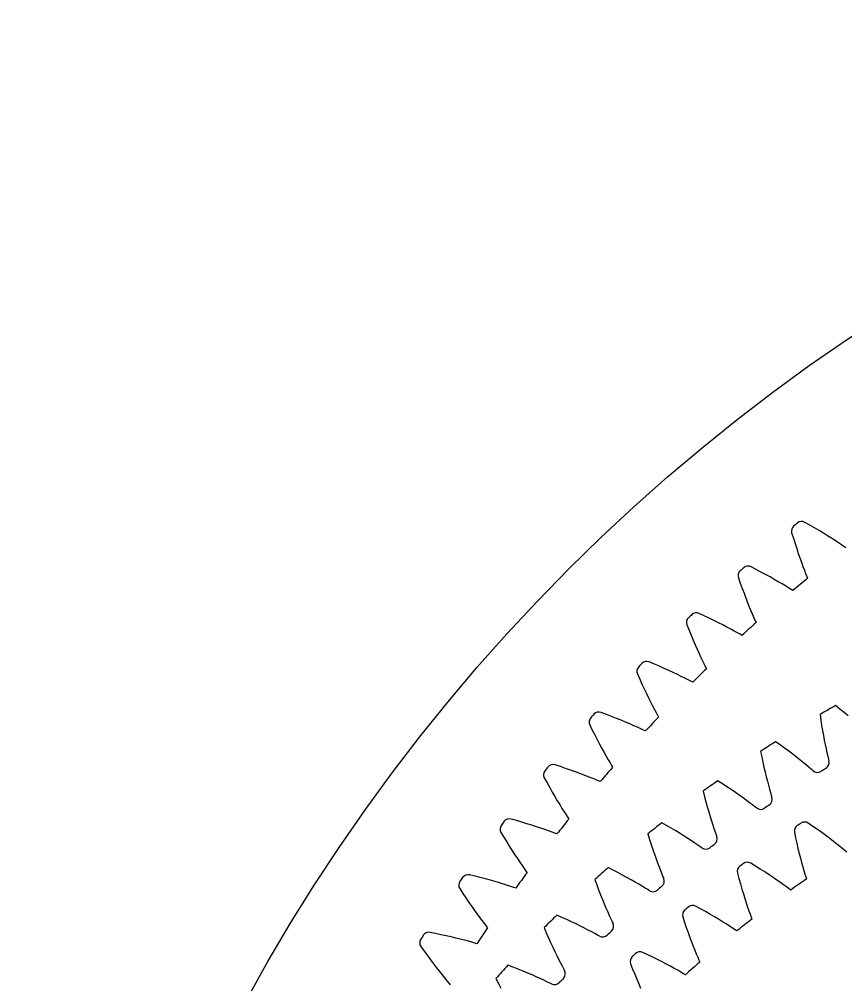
# Model space of a CAD drawing. Header units: millimetres. Extents: x -86 to 86, y -86 to 86.
# Drawn here: x -85.66 to -47.93, y 41.58 to 85.66 of the extents above; entities that cross this region are included whole.
import ezdxf

# ---------------------------------------------------------------- set-up
doc = ezdxf.new("R2010")
doc.units = ezdxf.units.MM

msp = doc.modelspace()

# ---------------------------------------------------------------- linework, layer by layer
at = {"layer": 'fixed_ring'}
for p, q in [((-49.57124, 62.565495), (-49.795429, 62.694629)), ((-50.396459, 62.212524), (-50.319046, 61.965657)), ((-49.354874, 62.439105), (-49.57124, 62.565495)), ((-49.147269, 62.315433), (-49.354874, 62.439105)), ((-48.948889, 62.194976), (-49.147269, 62.315433)), ((-48.760322, 62.078334), (-48.948889, 62.194976)), ((-50.319046, 61.965657), (-50.242614, 61.727022)), ((-50.242614, 61.727022), (-50.166934, 61.497528)), ((-48.582345, 61.966253), (-48.760322, 62.078334)), ((-48.416021, 61.859697), (-48.582345, 61.966253)), ((-48.262905, 61.759998), (-48.416021, 61.859697)), ((-48.1255, 61.669172), (-48.262905, 61.759998)), ((-50.166934, 61.497528), (-50.092391, 61.277737)), ((-50.092391, 61.277737), (-50.019443, 61.068354)), ((-48.008623, 61.590872), (-48.1255, 61.669172)), ((-47.929072, 61.537014), (-48.008623, 61.590872)), ((-50.019443, 61.068354), (-49.948649, 60.870298)), ((-49.948649, 60.870298), (-49.880721, 60.684816)), ((-52.019435, 60.545251), (-52.248581, 60.66537)), ((-51.798215, 60.427563), (-52.019435, 60.545251)), ((-51.585858, 60.312242), (-51.798215, 60.427563)), ((-49.880721, 60.684816), (-49.816619, 60.513715)), ((-49.816619, 60.513715), (-49.757771, 60.359877)), ((-52.829969, 60.159751), (-52.742802, 59.916157)), ((-51.382845, 60.199767), (-51.585858, 60.312242)), ((-51.18979, 60.090715), (-51.382845, 60.199767)), ((-51.007498, 59.985797), (-51.18979, 60.090715)), ((-50.837069, 59.885938), (-51.007498, 59.985797)), ((-49.757771, 60.359877), (-49.706696, 60.228795)), ((-49.706696, 60.228795), (-49.671383, 60.139453)), ((-52.742802, 59.916157), (-52.656943, 59.680749)), ((-52.656943, 59.680749), (-52.572199, 59.454446)), ((-50.68011, 59.792405), (-50.837069, 59.885938)), ((-50.539204, 59.707114), (-50.68011, 59.792405)), ((-50.419306, 59.633522), (-50.539204, 59.707114)), ((-50.337676, 59.58287), (-50.419306, 59.633522)), ((-52.572199, 59.454446), (-52.488977, 59.237792)), ((-52.488977, 59.237792), (-52.407762, 59.031475)), ((-52.407762, 59.031475), (-52.32915, 58.836389)), ((-52.32915, 58.836389), (-52.253901, 58.653755)), ((-52.253901, 58.653755), (-52.183049, 58.485338)), ((-54.385377, 58.429272), (-54.619117, 58.540186)), ((-54.159653, 58.320472), (-54.385377, 58.429272)), ((-53.942878, 58.213685), (-54.159653, 58.320472)), ((-53.735555, 58.10937), (-53.942878, 58.213685)), ((-52.183049, 58.485338), (-52.118131, 58.333961)), ((-52.118131, 58.333961), (-52.061885, 58.205012)), ((-52.061885, 58.205012), (-52.023047, 58.117145)), ((-55.179944, 58.011853), (-55.083161, 57.771917)), ((-55.083161, 57.771917), (-54.988011, 57.540109)), ((-53.538317, 58.008079), (-53.735555, 58.10937)), ((-53.351997, 57.910492), (-53.538317, 58.008079)), ((-53.177733, 57.817488), (-53.351997, 57.910492)), ((-53.01718, 57.730269), (-53.177733, 57.817488)), ((-54.988011, 57.540109), (-54.894337, 57.317354)), ((-54.894337, 57.317354), (-54.802567, 57.10418)), ((-52.872994, 57.650647), (-53.01718, 57.730269)), ((-52.750265, 57.58188), (-52.872994, 57.650647)), ((-52.666686, 57.534513), (-52.750265, 57.58188)), ((-54.802567, 57.10418), (-54.713214, 56.901255)), ((-54.713214, 56.901255), (-54.626908, 56.709449)), ((-54.626908, 56.709449), (-54.544458, 56.52995)), ((-54.544458, 56.52995), (-54.466966, 56.364483)), ((-56.665324, 56.220905), (-56.903288, 56.322439)), ((-56.435453, 56.121164), (-56.665324, 56.220905)), ((-56.214604, 56.02308), (-56.435453, 56.121164)), ((-56.003297, 55.92709), (-56.214604, 56.02308)), ((-54.466966, 56.364483), (-54.396081, 56.215807)), ((-54.396081, 56.215807), (-54.334753, 56.089196)), ((-54.334753, 56.089196), (-54.292453, 56.002942)), ((-57.442667, 55.772227), (-57.336422, 55.536328)), ((-55.802188, 55.833721), (-56.003297, 55.92709)), ((-55.612136, 55.743618), (-55.802188, 55.833721)), ((-55.434312, 55.657616), (-55.612136, 55.743618)), ((-55.270419, 55.576849), (-55.434312, 55.657616)), ((-55.123181, 55.503022), (-55.270419, 55.576849)), ((-57.336422, 55.536328), (-57.232131, 55.308486)), ((-57.232131, 55.308486), (-57.129675, 55.089631)), ((-54.997815, 55.439189), (-55.123181, 55.503022)), ((-54.91242, 55.395182), (-54.997815, 55.439189)), ((-57.129675, 55.089631), (-57.029503, 54.880274)), ((-57.029503, 54.880274), (-56.932154, 54.681061)), ((-56.932154, 54.681061), (-56.83829, 54.492838)), ((-56.83829, 54.492838), (-56.748769, 54.31676)), ((-56.748769, 54.31676), (-56.66476, 54.154504)), ((-58.855671, 53.923641), (-59.097484, 54.015634)), ((-58.622017, 53.833118), (-58.855671, 53.923641)), ((-58.397443, 53.743891), (-58.622017, 53.833118)), ((-56.66476, 54.154504), (-56.58802, 54.008764)), ((-56.58802, 54.008764), (-56.521707, 53.884692)), ((-56.521707, 53.884692), (-56.476011, 53.800188)), ((-59.614562, 53.444413), (-59.499023, 53.212925)), ((-58.182487, 53.656378), (-58.397443, 53.743891)), ((-57.977825, 53.571078), (-58.182487, 53.656378)), ((-57.784341, 53.488602), (-57.977825, 53.571078)), ((-57.603239, 53.409737), (-57.784341, 53.488602)), ((-57.436264, 53.33555), (-57.603239, 53.409737)), ((-57.286207, 53.267636), (-57.436264, 53.33555)), ((-59.499023, 53.212925), (-59.385756, 52.989409)), ((-59.385756, 52.989409), (-59.27468, 52.7748)), ((-57.158403, 53.208837), (-57.286207, 53.267636)), ((-57.071325, 53.16826), (-57.158403, 53.208837)), ((-59.27468, 52.7748), (-59.166264, 52.569591)), ((-59.166264, 52.569591), (-59.061071, 52.374406)), ((-59.061071, 52.374406), (-58.959799, 52.190064)), ((-58.959799, 52.190064), (-58.863348, 52.017683)), ((-58.863348, 52.017683), (-58.772955, 51.858896)), ((-60.952956, 51.541112), (-61.198235, 51.623419)), ((-58.772955, 51.858896), (-58.690482, 51.716322)), ((-58.690482, 51.716322), (-58.619288, 51.594984)), ((-58.619288, 51.594984), (-58.570269, 51.512364)), ((-60.715887, 51.45995), (-60.952956, 51.541112)), ((-60.487944, 51.379722), (-60.715887, 51.45995)), ((-60.269678, 51.300825), (-60.487944, 51.379722)), ((-60.061787, 51.223728), (-60.269678, 51.300825)), ((-59.865177, 51.14901), (-60.061787, 51.223728)), ((-59.681082, 51.077407), (-59.865177, 51.14901)), ((-61.692194, 51.032092), (-61.567543, 50.80538)), ((-61.567543, 50.80538), (-61.44548, 50.586544)), ((-59.51129, 51.009917), (-59.681082, 51.077407)), ((-59.358652, 50.948022), (-59.51129, 51.009917)), ((-59.228611, 50.894351), (-59.358652, 50.948022)), ((-59.139989, 50.857268), (-59.228611, 50.894351)), ((-61.44548, 50.586544), (-61.32596, 50.376521)), ((-61.32596, 50.376521), (-61.209471, 50.175785)), ((-61.209471, 50.175785), (-61.096601, 49.984937)), ((-61.096601, 49.984937), (-60.98808, 49.804766)), ((-60.98808, 49.804766), (-60.884853, 49.636356)), ((-60.884853, 49.636356), (-60.788218, 49.481289)), ((-60.788218, 49.481289), (-60.700142, 49.342106)), ((-62.953861, 49.077087), (-63.202219, 49.149576)), ((-62.713753, 49.005414), (-62.953861, 49.077087)), ((-62.482801, 48.934312), (-62.713753, 49.005414)), ((-62.261571, 48.864154), (-62.482801, 48.934312)), ((-60.700142, 49.342106), (-60.624181, 49.223694)), ((-60.624181, 49.223694), (-60.571915, 49.143088)), ((-63.672279, 48.53908), (-63.538713, 48.317503)), ((-62.050779, 48.795383), (-62.261571, 48.864154)), ((-61.851354, 48.728541), (-62.050779, 48.795383)), ((-61.664558, 48.664314), (-61.851354, 48.728541)), ((-61.492217, 48.603627), (-61.664558, 48.664314)), ((-61.337239, 48.547849), (-61.492217, 48.603627)), ((-61.205167, 48.499391), (-61.337239, 48.547849)), ((-61.115141, 48.46586), (-61.205167, 48.499391)), ((-63.538713, 48.317503), (-63.408045, 48.103692)), ((-63.408045, 48.103692), (-63.28027, 47.898587)), ((-63.28027, 47.898587), (-63.155893, 47.702641)), ((-63.155893, 47.702641), (-63.035525, 47.516431)), ((-63.035525, 47.516431), (-62.919927, 47.340717)), ((-62.919927, 47.340717), (-62.810086, 47.176544)), ((-62.810086, 47.176544), (-62.707362, 47.025441)), ((-62.707362, 47.025441), (-62.613822, 46.889869)), ((-62.613822, 46.889869), (-62.533214, 46.774572)), ((-62.533214, 46.774572), (-62.477785, 46.696107)), ((-64.855224, 46.53546), (-65.106267, 46.598019)), ((-64.612456, 46.47339), (-64.855224, 46.53546)), ((-64.378859, 46.411526), (-64.612456, 46.47339)), ((-64.155015, 46.350218), (-64.378859, 46.411526)), ((-63.941656, 46.289883), (-64.155015, 46.350218)), ((-63.739731, 46.231022), (-63.941656, 46.289883)), ((-65.551684, 45.969317), (-65.409414, 45.753225)), ((-63.55053, 46.174272), (-63.739731, 46.231022)), ((-63.375912, 46.120485), (-63.55053, 46.174272)), ((-63.218839, 46.070912), (-63.375912, 46.120485)), ((-63.084945, 46.027743), (-63.218839, 46.070912)), ((-62.993656, 45.997818), (-63.084945, 46.027743)), ((-65.409414, 45.753225), (-65.27035, 45.544778)), ((-65.27035, 45.544778), (-65.134521, 45.344915)), ((-65.134521, 45.344915), (-65.002452, 45.154069)), ((-65.002452, 45.154069), (-64.874777, 44.972791)), ((-64.874777, 44.972791), (-64.752284, 44.801812)), ((-64.752284, 44.801812), (-64.636003, 44.642136)), ((-64.636003, 44.642136), (-64.527353, 44.495236)), ((-64.527353, 44.495236), (-64.428497, 44.363491)), ((-64.428497, 44.363491), (-64.343369, 44.251489)), ((-64.343369, 44.251489), (-64.284864, 44.17529)), ((-66.654037, 43.920251), (-66.907368, 43.97278)), ((-66.408993, 43.867882), (-66.654037, 43.920251)), ((-66.173122, 43.815353), (-66.408993, 43.867882)), ((-65.947017, 43.762994), (-66.173122, 43.815353)), ((-65.731428, 43.711188), (-65.947017, 43.762994)), ((-65.527323, 43.660402), (-65.731428, 43.711188)), ((-65.336014, 43.611218), (-65.527323, 43.660402)), ((-67.327438, 43.326867), (-67.17669, 43.116602)), ((-65.159397, 43.564416), (-65.336014, 43.611218)), ((-65.000477, 43.521128), (-65.159397, 43.564416)), ((-64.864972, 43.483316), (-65.000477, 43.521128)), ((-64.772566, 43.457044), (-64.864972, 43.483316)), ((-67.17669, 43.116602), (-67.029449, 42.913849)), ((-67.029449, 42.913849), (-66.885782, 42.719544)), ((-66.885782, 42.719544), (-66.74623, 42.534099)), ((-66.74623, 42.534099), (-66.611448, 42.35804)), ((-66.611448, 42.35804), (-66.482255, 42.192066)), ((-66.482255, 42.192066), (-66.359717, 42.03714)), ((-66.359717, 42.03714), (-66.245313, 41.894676)), ((-66.245313, 41.894676), (-66.141298, 41.766964)), ((-66.141298, 41.766964), (-66.051784, 41.658436)), ((-66.051784, 41.658436), (-65.990296, 41.584623))]:
    msp.add_line(p, q, dxfattribs=at)
for centre, radius, start, end in [((0, 0), 80.25, 128.657286, 128.811068), ((-49.941621, 62.43266), 0.3, 60.836374, 128.657286), ((-50.10901, 62.298391), 0.3, 128.811068, 196.63198), ((-52.546161, 60.256978), 0.3, 131.089549, 198.910462), ((0, 0), 80.25, 130.935767, 131.089549), ((-52.384242, 60.397796), 0.3, 63.114855, 130.935767), ((0, 0), 78, 129.554551, 130.192284), ((-54.900225, 58.120287), 0.3, 133.36803, 201.188943), ((0, 0), 80.25, 133.214248, 133.36803), ((-54.744032, 58.26743), 0.3, 65.393336, 133.214248), ((0, 0), 78, 131.833032, 132.470765), ((-57.167481, 55.891695), 0.3, 135.646511, 203.467424), ((0, 0), 80.25, 135.492729, 135.646511), ((-57.017262, 56.044932), 0.3, 67.671817, 135.492729), ((0, 0), 78, 134.111513, 134.749246), ((0, 0), 80.25, 137.77121, 137.924992), ((-59.200335, 53.733815), 0.3, 69.950298, 137.77121), ((0, 0), 78, 136.389994, 137.027727), ((-59.344343, 53.574727), 0.3, 137.924992, 205.745905), ((-61.2898, 51.337734), 0.3, 72.228779, 140.049691), ((-61.42737, 51.173047), 0.3, 140.203473, 208.024386), ((0, 0), 80.25, 140.049691, 140.203473), ((0, 0), 78, 138.668475, 139.306208), ((0, 0), 80.25, 142.328172, 142.481954), ((-63.282354, 48.860477), 0.3, 74.50726, 142.328172), ((0, 0), 78, 140.946957, 141.584689), ((-63.413267, 48.690451), 0.3, 142.481954, 210.302867), ((-65.298895, 46.130866), 0.3, 144.760436, 212.581348), ((0, 0), 80.25, 144.606653, 144.760436), ((-65.174845, 46.305962), 0.3, 76.785741, 144.606653), ((0, 0), 78, 143.225438, 143.86317), ((0, 0), 78, 145.503919, 146.141651), ((-67.081272, 43.498338), 0.3, 147.038917, 214.859829), ((0, 0), 80.25, 146.885134, 147.038917), ((-66.964281, 43.678228), 0.3, 79.064222, 146.885134)]:
    msp.add_arc(centre, radius, start, end, dxfattribs=at)
at = {"layer": 'outer'}
msp.add_circle((0, 0), 85.663286, dxfattribs=at)
at = {"layer": 'thin_ring_external'}
for p, q in [((-48.196161, 54.170152), (-48.39707, 54.328823)), ((-49.101606, 53.922059), (-49.064647, 53.668731)), ((-48.003606, 54.014651), (-48.196161, 54.170152)), ((-47.819679, 53.862815), (-48.003606, 54.014651)), ((-49.064647, 53.668731), (-49.026257, 53.424224)), ((-49.026257, 53.424224), (-48.986726, 53.18902)), ((-48.986726, 53.18902), (-48.946385, 52.963708)), ((-48.946385, 52.963708), (-48.905616, 52.749025)), ((-50.92208, 52.532125), (-51.130829, 52.680332)), ((-50.721836, 52.38666), (-50.92208, 52.532125)), ((-48.905616, 52.749025), (-48.864882, 52.545926)), ((-48.864882, 52.545926), (-48.824753, 52.355703)), ((-51.813676, 52.238124), (-51.76383, 51.987014)), ((-50.530396, 52.244413), (-50.721836, 52.38666)), ((-50.348133, 52.105946), (-50.530396, 52.244413)), ((-50.175529, 51.971937), (-50.348133, 52.105946)), ((-48.824753, 52.355703), (-48.785977, 52.180218)), ((-48.785977, 52.180218), (-48.749624, 52.022434)), ((-48.749624, 52.022434), (-48.717501, 51.887992)), ((-51.76383, 51.987014), (-51.713006, 51.744785)), ((-51.713006, 51.744785), (-51.661517, 51.511907)), ((-50.013224, 51.84323), (-50.175529, 51.971937)), ((-49.862108, 51.720921), (-50.013224, 51.84323)), ((-49.7235, 51.606526), (-49.862108, 51.720921)), ((-49.59955, 51.502345), (-49.7235, 51.606526)), ((-48.717501, 51.887992), (-48.696285, 51.795581)), ((-51.661517, 51.511907), (-51.609723, 51.288948)), ((-51.609723, 51.288948), (-51.558046, 51.076628)), ((-49.494459, 51.412554), (-49.59955, 51.502345)), ((-49.42183, 51.351603), (-49.494459, 51.412554)), ((-53.560804, 50.757049), (-53.776848, 50.894403)), ((-53.353394, 50.621998), (-53.560804, 50.757049)), ((-51.558046, 51.076628), (-51.506994, 50.875873)), ((-51.506994, 50.875873), (-51.457204, 50.687947)), ((-54.436225, 50.417906), (-54.373622, 50.169668)), ((-53.15494, 50.489711), (-53.353394, 50.621998)), ((-52.965845, 50.360731), (-53.15494, 50.489711)), ((-52.786623, 50.23571), (-52.965845, 50.360731)), ((-51.457204, 50.687947), (-51.409519, 50.514671)), ((-51.409519, 50.514671), (-51.365157, 50.35895)), ((-51.365157, 50.35895), (-51.326211, 50.226323)), ((-54.373622, 50.169668), (-54.310496, 49.930351)), ((-54.310496, 49.930351), (-54.247184, 49.700405)), ((-52.617958, 50.115459), (-52.786623, 50.23571)), ((-52.460794, 50.001026), (-52.617958, 50.115459)), ((-52.316526, 49.893857), (-52.460794, 50.001026)), ((-52.187418, 49.796141), (-52.316526, 49.893857)), ((-51.326211, 50.226323), (-51.300304, 50.135115)), ((-54.247184, 49.700405), (-54.184073, 49.480382)), ((-54.184073, 49.480382), (-54.121622, 49.270977)), ((-52.07788, 49.711833), (-52.187418, 49.796141)), ((-52.002233, 49.65467), (-52.07788, 49.711833)), ((-56.10545, 48.849553), (-56.328226, 48.975697)), ((-54.121622, 49.270977), (-54.060387, 49.073091)), ((-54.060387, 49.073091), (-54.001066, 48.887953)), ((-55.891415, 48.725269), (-56.10545, 48.849553)), ((-55.686465, 48.603288), (-55.891415, 48.725269)), ((-55.491031, 48.484132), (-55.686465, 48.603288)), ((-54.001066, 48.887953), (-53.944595, 48.717338)), ((-53.944595, 48.717338), (-53.89234, 48.564084)), ((-53.89234, 48.564084), (-53.846673, 48.433619)), ((-56.962412, 48.466153), (-56.887216, 48.221436)), ((-56.887216, 48.221436), (-56.811952, 47.985654)), ((-55.305659, 48.368425), (-55.491031, 48.484132)), ((-55.131074, 48.256942), (-55.305659, 48.368425)), ((-54.968272, 48.150683), (-55.131074, 48.256942)), ((-54.818719, 48.051021), (-54.968272, 48.150683)), ((-54.684791, 47.960025), (-54.818719, 48.051021)), ((-53.846673, 48.433619), (-53.816142, 48.343853)), ((-56.811952, 47.985654), (-56.736981, 47.759241)), ((-56.736981, 47.759241), (-56.662718, 47.542727)), ((-54.57109, 47.88142), (-54.684791, 47.960025)), ((-54.492624, 47.828194), (-54.57109, 47.88142)), ((-56.662718, 47.542727), (-56.589657, 47.336784)), ((-56.589657, 47.336784), (-56.518397, 47.142283)), ((-58.549379, 46.814615), (-58.778305, 46.929219)), ((-58.329276, 46.701421), (-58.549379, 46.814615)), ((-56.518397, 47.142283), (-56.4497, 46.960415)), ((-56.4497, 46.960415), (-56.384591, 46.792906)), ((-56.384591, 46.792906), (-56.324579, 46.642521)), ((-59.385646, 46.387958), (-59.298053, 46.147399)), ((-58.118366, 46.590064), (-58.329276, 46.701421)), ((-57.917102, 46.481042), (-58.118366, 46.590064)), ((-57.726064, 46.374952), (-57.917102, 46.481042)), ((-57.546014, 46.272529), (-57.726064, 46.374952)), ((-56.324579, 46.642521), (-56.27231, 46.514557)), ((-56.27231, 46.514557), (-56.237236, 46.426468)), ((-59.298053, 46.147399), (-59.210848, 45.915768)), ((-59.210848, 45.915768), (-59.124414, 45.693478)), ((-57.377999, 46.174721), (-57.546014, 46.272529)), ((-57.223553, 46.082825), (-57.377999, 46.174721)), ((-57.085153, 45.998786), (-57.223553, 46.082825)), ((-56.967587, 45.926089), (-57.085153, 45.998786)), ((-56.886505, 45.876939), (-56.967587, 45.926089)), ((-59.124414, 45.693478), (-59.039193, 45.481039)), ((-59.039193, 45.481039), (-58.955711, 45.279095)), ((-58.955711, 45.279095), (-58.874613, 45.088486)), ((-58.874613, 45.088486), (-58.796719, 44.910363)), ((-60.886214, 44.657542), (-61.120693, 44.760307)), ((-60.660619, 44.555735), (-60.886214, 44.657542)), ((-60.444298, 44.455292), (-60.660619, 44.555735)), ((-58.796719, 44.910363), (-58.723142, 44.746397)), ((-58.723142, 44.746397), (-58.655529, 44.599272)), ((-58.655529, 44.599272), (-58.596795, 44.474145)), ((-61.699606, 44.188741), (-61.599843, 43.952969)), ((-60.23773, 44.356689), (-60.444298, 44.455292)), ((-60.041524, 44.260491), (-60.23773, 44.356689)), ((-59.856479, 44.167395), (-60.041524, 44.260491)), ((-59.683689, 44.078295), (-59.856479, 44.167395)), ((-58.596795, 44.474145), (-58.557268, 44.387961)), ((-61.599843, 43.952969), (-61.500925, 43.726092)), ((-61.500925, 43.726092), (-61.403253, 43.508506)), ((-59.524752, 43.994405), (-59.683689, 44.078295)), ((-59.382242, 43.917542), (-59.524752, 43.994405)), ((-59.261117, 43.850943), (-59.382242, 43.917542)), ((-59.177631, 43.805997), (-59.261117, 43.850943)), ((-61.403253, 43.508506), (-61.307296, 43.300696)), ((-61.307296, 43.300696), (-61.213612, 43.103278)), ((-61.213612, 43.103278), (-61.122887, 42.917059)), ((-61.122887, 42.917059), (-61.036, 42.743145)), ((-63.10986, 42.383963), (-63.34928, 42.474622)), ((-62.879361, 42.293807), (-63.10986, 42.383963)), ((-61.036, 42.743145), (-60.954146, 42.58315)), ((-60.954146, 42.58315), (-60.87911, 42.439669)), ((-60.87911, 42.439669), (-60.814063, 42.317704)), ((-60.814063, 42.317704), (-60.770187, 42.233651)), ((-62.658193, 42.204542), (-62.879361, 42.293807)), ((-62.44686, 42.116614), (-62.658193, 42.204542)), ((-62.245998, 42.030561), (-62.44686, 42.116614)), ((-62.056441, 41.947035), (-62.245998, 42.030561)), ((-61.879327, 41.866873), (-62.056441, 41.947035)), ((-63.898253, 41.874241), (-63.786582, 41.64387)), ((-63.786582, 41.64387), (-63.676209, 41.422341)), ((-61.716314, 41.791208), (-61.879327, 41.866873)), ((-61.570065, 41.721722), (-61.716314, 41.791208)), ((-61.445697, 41.661394), (-61.570065, 41.721722)), ((-61.360025, 41.62077), (-61.445697, 41.661394))]:
    msp.add_line(p, q, dxfattribs=at)
for centre, radius, start, end in [((-17.5, 0), 62.5, 119.627104, 120.372896), ((-17.5, 0), 62.5, 122.553933, 123.299726), ((-48.986472, 51.71948), 0.3, 301.332774, 14.694734), ((-49.221995, 51.575358), 0.3, 228.232095, 301.594055), ((-17.5, 0), 60.25, 121.332774, 121.594055), ((-17.5, 0), 62.5, 125.480762, 126.226555), ((-51.586227, 50.044297), 0.3, 304.259603, 17.621564), ((-51.814084, 49.888337), 0.3, 231.158924, 304.520884), ((-17.5, 0), 60.25, 124.259603, 124.520884), ((-17.5, 0), 62.5, 128.407592, 129.153384), ((-54.097055, 48.238554), 0.3, 307.186433, 20.548393), ((-54.316652, 48.071163), 0.3, 234.085753, 307.447714), ((-17.5, 0), 60.25, 127.186433, 127.447714), ((-17.5, 0), 62.5, 131.334421, 132.080213), ((-56.512405, 46.306962), 0.3, 310.113262, 23.475222), ((-56.723168, 46.128576), 0.3, 237.012583, 310.374543), ((-17.5, 0), 60.25, 130.113262, 130.374543), ((-17.5, 0), 62.5, 134.26125, 135.007043), ((-58.825977, 44.254561), 0.3, 313.040091, 26.402051), ((-59.027357, 44.065646), 0.3, 239.939412, 313.301372), ((-17.5, 0), 60.25, 133.040091, 133.301372), ((-17.5, 0), 62.5, 137.188079, 137.933872), ((-17.5, 0), 60.25, 135.966921, 136.228201), ((-61.031734, 42.086704), 0.3, 315.966921, 29.328881), ((-61.223205, 41.887753), 0.3, 242.866241, 316.228201)]:
    msp.add_arc(centre, radius, start, end, dxfattribs=at)
at = {"layer": 'thin_ring_internal'}
for p, q in [((-49.424576, 48.814034), (-49.638953, 48.961619)), ((-50.270026, 48.541506), (-50.216583, 48.286785)), ((-49.218307, 48.669477), (-49.424576, 48.814034)), ((-49.021228, 48.527927), (-49.218307, 48.669477)), ((-48.833715, 48.389959), (-49.021228, 48.527927)), ((-50.216583, 48.286785), (-50.162806, 48.040713)), ((-48.656256, 48.256267), (-48.833715, 48.389959)), ((-48.489499, 48.127711), (-48.656256, 48.256267)), ((-48.334345, 48.005408), (-48.489499, 48.127711)), ((-50.162806, 48.040713), (-50.108256, 47.804279)), ((-50.108256, 47.804279), (-50.053321, 47.578053)), ((-48.192132, 47.890896), (-48.334345, 48.005408)), ((-48.065047, 47.786506), (-48.192132, 47.890896)), ((-47.957367, 47.696455), (-48.065047, 47.786506)), ((-47.884308, 47.634482), (-47.957367, 47.696455)), ((-50.053321, 47.578053), (-49.99845, 47.362752)), ((-49.99845, 47.362752), (-49.94419, 47.159306)), ((-52.042634, 46.997818), (-52.264751, 47.133475)), ((-51.828779, 46.864741), (-52.042634, 46.997818)), ((-51.624264, 46.734164), (-51.828779, 46.864741)), ((-51.429497, 46.606642), (-51.624264, 46.734164)), ((-49.94419, 47.159306), (-49.891222, 46.968977)), ((-49.891222, 46.968977), (-49.840448, 46.793593)), ((-49.840448, 46.793593), (-49.793175, 46.636071)), ((-52.87194, 46.679527), (-52.804667, 46.428105)), ((-52.804667, 46.428105), (-52.737532, 46.185337)), ((-51.245002, 46.48284), (-51.429497, 46.606642)), ((-51.071473, 46.363583), (-51.245002, 46.48284)), ((-50.909872, 46.249935), (-51.071473, 46.363583)), ((-49.793175, 46.636071), (-49.751643, 46.501984)), ((-49.751643, 46.501984), (-49.722658, 46.41067)), ((-52.737532, 46.185337), (-52.670152, 45.952235)), ((-52.670152, 45.952235), (-52.602945, 45.729346)), ((-50.761618, 46.14336), (-50.909872, 46.249935)), ((-50.629021, 46.046066), (-50.761618, 46.14336)), ((-50.516585, 45.962029), (-50.629021, 46.046066)), ((-50.44025, 45.904138), (-50.516585, 45.962029)), ((-52.602945, 45.729346), (-52.536399, 45.517363)), ((-52.536399, 45.517363), (-52.47111, 45.317183)), ((-54.557603, 45.041342), (-54.786797, 45.164667)), ((-54.336801, 44.920142), (-54.557603, 45.041342)), ((-52.47111, 45.317183), (-52.407827, 45.130031)), ((-52.407827, 45.130031), (-52.347551, 44.957681)), ((-55.36829, 44.678238), (-55.287388, 44.430865)), ((-54.12546, 44.800928), (-54.336801, 44.920142)), ((-53.92402, 44.684232), (-54.12546, 44.800928)), ((-53.733039, 44.57069), (-53.92402, 44.684232)), ((-53.553257, 44.461087), (-53.733039, 44.57069)), ((-52.347551, 44.957681), (-52.291746, 44.802976)), ((-52.291746, 44.802976), (-52.242954, 44.671357)), ((-52.242954, 44.671357), (-52.209025, 44.581763)), ((-55.287388, 44.430865), (-55.207096, 44.192126)), ((-55.207096, 44.192126), (-55.127087, 43.96305)), ((-53.38569, 44.356434), (-53.553257, 44.461087)), ((-53.231838, 44.258114), (-53.38569, 44.356434)), ((-53.094126, 44.168206), (-53.231838, 44.258114)), ((-52.977268, 44.090435), (-53.094126, 44.168206)), ((-52.897886, 44.036799), (-52.977268, 44.090435)), ((-55.127087, 43.96305), (-55.047808, 43.744165)), ((-55.047808, 43.744165), (-54.969785, 43.536132)), ((-54.969785, 43.536132), (-54.893662, 43.339816)), ((-54.893662, 43.339816), (-54.820253, 43.156399)), ((-56.961979, 42.950445), (-57.197565, 43.06107)), ((-56.734887, 42.841483), (-56.961979, 42.950445)), ((-56.517351, 42.733989), (-56.734887, 42.841483)), ((-54.820253, 43.156399), (-54.750655, 42.987598)), ((-54.750655, 42.987598), (-54.686485, 42.836171)), ((-54.686485, 42.836171), (-54.630578, 42.707413)), ((-57.751627, 42.543612), (-57.657337, 42.301026)), ((-56.309839, 42.628468), (-56.517351, 42.733989)), ((-56.112943, 42.525524), (-56.309839, 42.628468)), ((-55.927443, 42.425902), (-56.112943, 42.525524)), ((-55.754412, 42.330556), (-55.927443, 42.425902)), ((-55.59542, 42.240785), (-55.754412, 42.330556)), ((-54.630578, 42.707413), (-54.591808, 42.619805)), ((-57.657337, 42.301026), (-57.564126, 42.067027)), ((-57.564126, 42.067027), (-57.471728, 41.842663)), ((-55.453003, 42.158531), (-55.59542, 42.240785)), ((-55.332073, 42.087258), (-55.453003, 42.158531)), ((-55.24988, 42.038037), (-55.332073, 42.087258)), ((-57.471728, 41.842663), (-57.380614, 41.628434)), ((-57.380614, 41.628434), (-57.291347, 41.424972))]:
    msp.add_line(p, q, dxfattribs=at)
for centre, radius, start, end in [((-17.5, 0), 58.75, 123.55165, 123.752697), ((-49.804642, 48.711524), 0.3, 56.475304, 123.55165), ((-49.975368, 48.59787), 0.3, 123.752697, 190.829044), ((-52.416535, 46.874706), 0.3, 59.605739, 126.682085), ((-52.5808, 46.751898), 0.3, 126.883132, 193.959479), ((-17.5, 0), 58.75, 126.682085, 126.883132), ((-17.5, 0), 56.5, 124.772022, 125.662761), ((-55.081537, 44.7664), 0.3, 130.013567, 197.089913), ((-17.5, 0), 58.75, 129.81252, 130.013567), ((-54.924224, 44.897995), 0.3, 62.736174, 129.81252), ((-17.5, 0), 56.5, 127.902457, 128.793195), ((-57.470116, 42.647302), 0.3, 133.144002, 200.220348), ((-17.5, 0), 58.75, 132.942955, 133.144002), ((-57.320224, 42.787291), 0.3, 65.866608, 132.942955), ((-17.5, 0), 56.5, 131.032892, 131.92363)]:
    msp.add_arc(centre, radius, start, end, dxfattribs=at)

doc.saveas('drawing.dxf')
